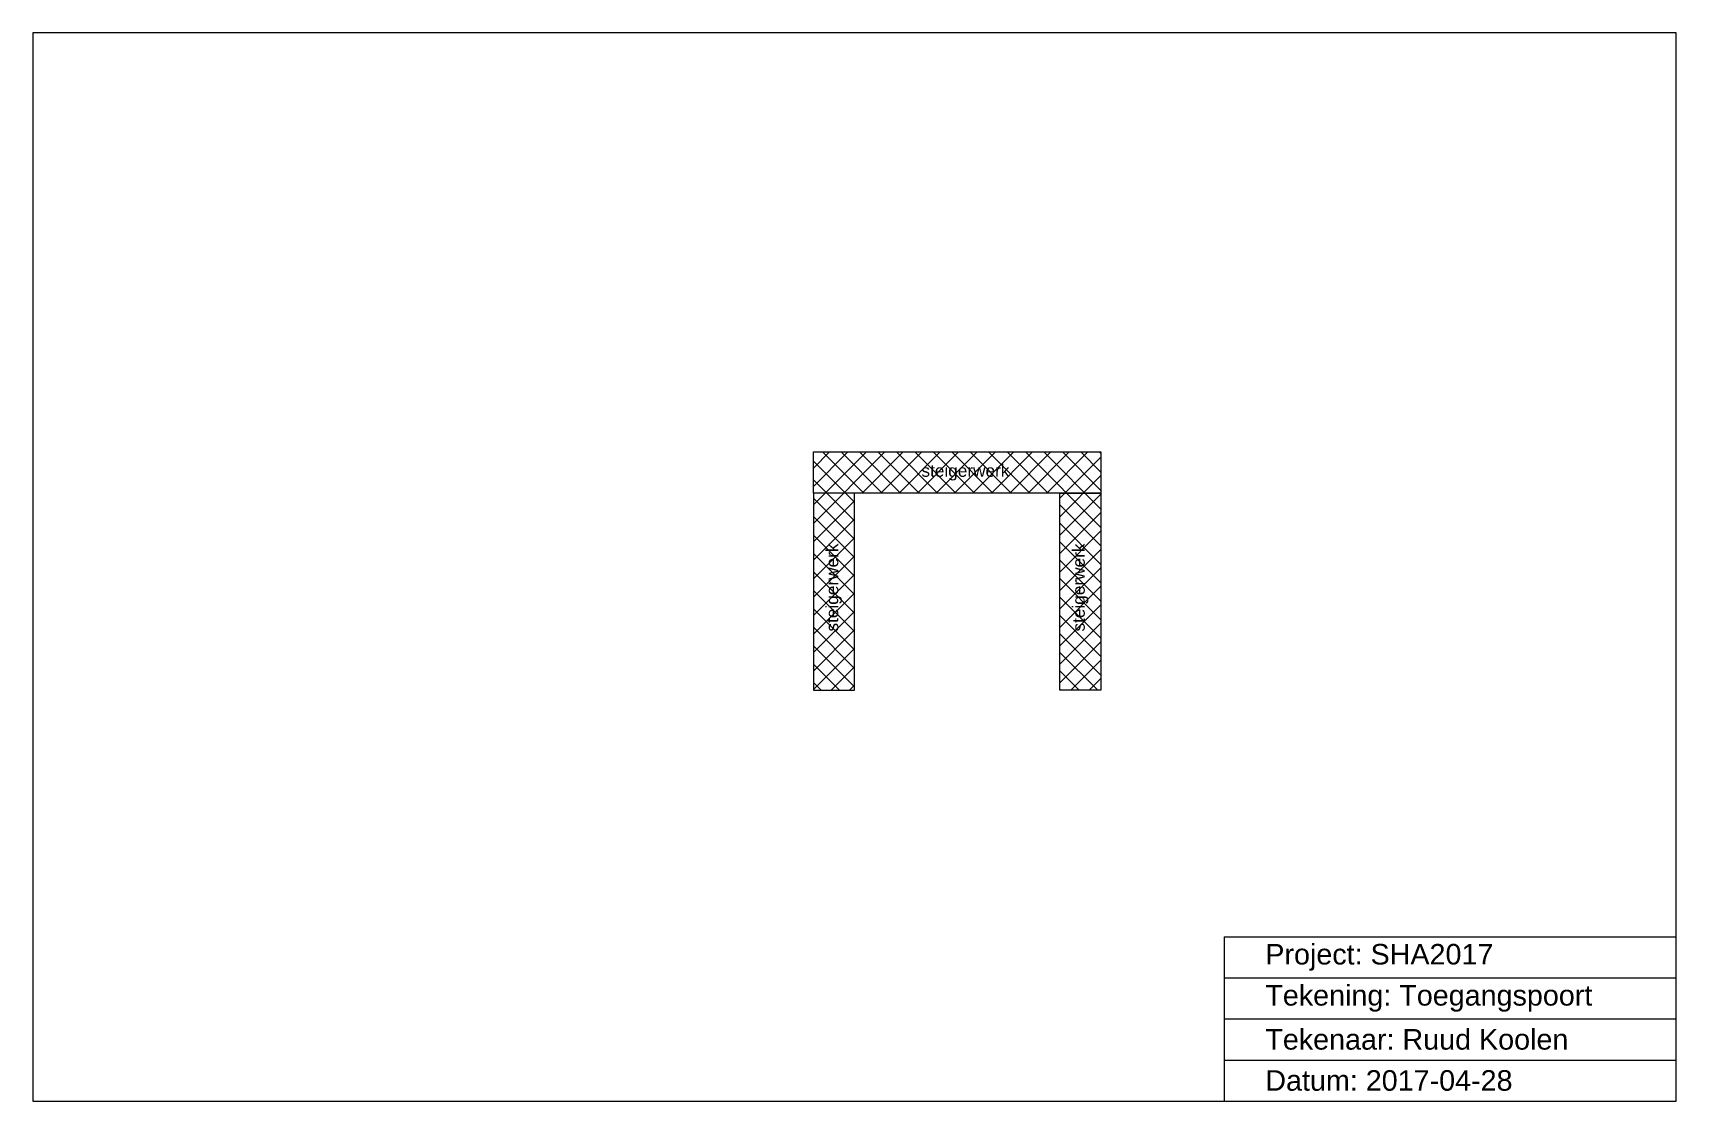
# Model space of a CAD drawing. Header units: metres. Extents: x 0 to 40, y 0 to 26.
import ezdxf

# ---------------------------------------------------------------- set-up
doc = ezdxf.new("R2010")
doc.units = ezdxf.units.M
doc.layers.get('0').update_dxf_attribs({"color": 178, "lineweight": 25, "true_color": 0x000000})
doc.layers.add('Meta', color=178, linetype='Continuous', lineweight=0, true_color=0x000000)
doc.layers.add('Tent', color=178, linetype='Continuous', lineweight=0, true_color=0x000000)
doc.styles.add('textstyle11', font='')
doc.styles.add('textstyle12', font='')
doc.styles.add('textstyle13', font='')
doc.styles.add('textstyle14', font='')
doc.styles.add('textstyle15', font='')
doc.styles.add('textstyle16', font='')
doc.styles.add('textstyle17', font='')
doc.styles.get('textstyle11').set_extended_font_data('Liberation Sans')
doc.styles.get('textstyle12').set_extended_font_data('Liberation Sans')
doc.styles.get('textstyle13').set_extended_font_data('Liberation Sans')
doc.styles.get('textstyle14').set_extended_font_data('Liberation Sans')
doc.styles.get('textstyle15').set_extended_font_data('Liberation Sans')
doc.styles.get('textstyle16').set_extended_font_data('Liberation Sans')
doc.styles.get('textstyle17').set_extended_font_data('Liberation Sans')

msp = doc.modelspace()

# ---------------------------------------------------------------- hatches: boundary and pattern name
at = {"layer": 'Tent'}
h = msp.add_hatch(dxfattribs=at)
h.set_pattern_fill('ANSI37', color=256, scale=0.1, style=0)
h.paths.add_polyline_path([(20, 14.8), (20, 10), (19, 10), (19, 15.8), (26, 15.8), (26, 10), (25, 10), (25, 14.8)], flags=0)

# ---------------------------------------------------------------- linework, layer by layer
at = {"layer": 'Meta'}
for p, q in [((0, 26), (0, 0)), ((40, 26), (0, 26)), ((40, 0), (40, 26)), ((29, 4), (40, 4)), ((29, 4), (29, 0)), ((29, 3), (40, 3)), ((29, 2), (40, 2)), ((29, 1), (40, 1)), ((0, 0), (40, 0))]:
    msp.add_line(p, q, dxfattribs=at)
at = {"layer": 'Tent'}
for p, q in [((19, 14.8), (19, 15.8)), ((19, 15.8), (26, 15.8)), ((26, 15.8), (26, 14.8)), ((20, 14.8), (19, 14.8)), ((19, 14.8), (19, 10)), ((26, 14.8), (19, 14.8)), ((20, 10), (20, 14.8)), ((25, 10), (25, 14.8)), ((25, 14.8), (26, 14.8)), ((26, 14.8), (26, 10)), ((19, 10), (20, 10)), ((26, 10), (25, 10))]:
    msp.add_line(p, q, dxfattribs=at)

# ---------------------------------------------------------------- texts
at = {"insert": (22.7, 15.3), "char_height": 0.3, "attachment_point": 5, "style": 'textstyle15'}
msp.add_mtext('steigerwerk', dxfattribs=at)
at = {"char_height": 0.3, "attachment_point": 5, "rotation": 90}
for insert, style in [((19.5, 12.5), 'textstyle17'), ((25.5, 12.5), 'textstyle16')]:
    msp.add_mtext('steigerwerk', dxfattribs=dict(at, insert=insert, style=style))
at = {"layer": 'Meta', "char_height": 0.5, "attachment_point": 4}
for s, insert, style in [('Project: SHA2017', (30, 3.5), 'textstyle11'), ('Tekening: Toegangspoort', (30, 2.5), 'textstyle12'), ('Tekenaar: Ruud Koolen', (30, 1.5), 'textstyle13'), ('Datum: 2017-04-28', (30, 0.5), 'textstyle14')]:
    msp.add_mtext(s, dxfattribs=dict(at, insert=insert, style=style))

doc.saveas('drawing.dxf')
